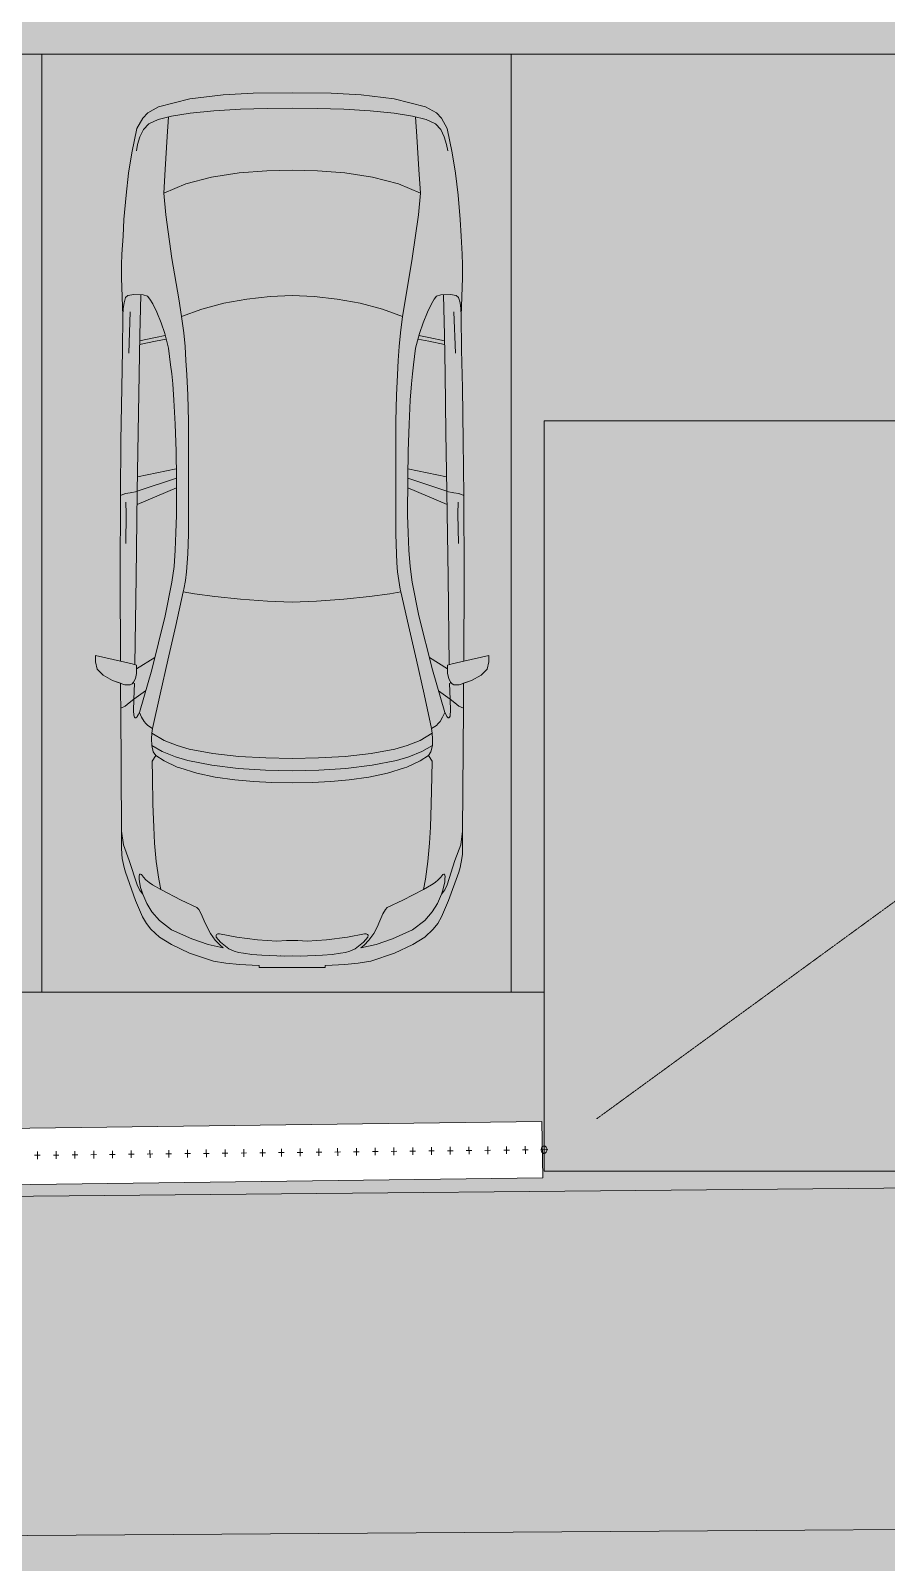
# Model space of a CAD drawing. Header units: millimetres. Extents: x 141848 to 1648660, y -465012 to -151356.
# Drawn here: x 187835 to 192394, y -273648 to -265485 of the extents above; entities that cross this region are included whole.
import ezdxf

# ---------------------------------------------------------------- set-up
doc = ezdxf.new("R2010")
doc.units = ezdxf.units.MM
doc.header["$MEASUREMENT"] = 0
for name, pattern in [('HIDDEN', [0.375, 0.25, -0.125]), ('Points tirets', [335.138881, 176.388884, -88.194442, 0, -70.555556]), ('Wipeout_Contour', [1000, 0, -1000])]:
    doc.linetypes.add(name, pattern=pattern)
for name, color, linetype in [('Divers - Dessin général', 7, 'Continuous'), ('Extérieur - Environnement', 7, 'Continuous'), ('Sols_ Dalles', 7, 'Continuous'), ('TopoAlt', 7, 'Continuous')]:
    doc.layers.add(name, color=color, linetype=linetype)

# ---------------------------------------------------------------- blocks, each defined once
blk = doc.blocks.new('Dalle_20_2', base_point=(190571.1, -271563.7))
at = {"linetype": 'Continuous', "lineweight": 0, "true_color": 0xbebebe}
blk.add_hatch(color=9, dxfattribs=at).paths.add_polyline_path([(190571.1, -271563.7), (195571.1, -271563.7), (195571.1, -267563.7), (190571.1, -267563.7)])
at = {"color": 7, "linetype": 'Continuous', "lineweight": 5, "flags": 128}
blk.add_lwpolyline([(190571.1, -271563.7), (195571.1, -271563.7), (195571.1, -267563.7), (190571.1, -267563.7)], close=True, dxfattribs=at)
blk = doc.blocks.new('Garde-corps_8_2')
at = {"color": 7, "linetype": 'Continuous', "lineweight": 5}
for p, q in [((187856.3, -271478.4), (187886.3, -271478)), ((187871.5, -271498.2), (187871.1, -271458.2)), ((187956.3, -271477.3), (187986.3, -271476.9)), ((187971.5, -271497.1), (187971.1, -271457.1)), ((188056.3, -271476.2), (188086.3, -271475.8)), ((188071.5, -271496), (188071.1, -271456)), ((188156.2, -271475.1), (188186.2, -271474.7)), ((188171.5, -271494.9), (188171, -271454.9)), ((188256.2, -271474), (188286.2, -271473.6)), ((188271.4, -271493.8), (188271, -271453.8)), ((188356.2, -271472.9), (188386.2, -271472.5)), ((188371.4, -271492.7), (188371, -271452.7)), ((188456.2, -271471.8), (188486.2, -271471.4)), ((188471.4, -271491.6), (188470.9, -271451.6)), ((188556.1, -271470.7), (188586.1, -271470.3)), ((188571.4, -271490.5), (188570.9, -271450.5)), ((188656.1, -271469.6), (188686.1, -271469.2)), ((188671.3, -271489.4), (188670.9, -271449.4)), ((188756.1, -271468.5), (188786.1, -271468.1)), ((188771.3, -271488.3), (188770.9, -271448.3)), ((188856.1, -271467.4), (188886.1, -271467.1)), ((188871.3, -271487.2), (188870.8, -271447.2)), ((188956, -271466.3), (188986, -271466)), ((188971.2, -271486.1), (188970.8, -271446.1)), ((189056, -271465.2), (189086, -271464.9)), ((189071.2, -271485), (189070.8, -271445)), ((189156, -271464.1), (189186, -271463.8)), ((189171.2, -271483.9), (189170.8, -271443.9)), ((189255.9, -271463), (189285.9, -271462.7)), ((189271.2, -271482.8), (189270.7, -271442.8)), ((189355.9, -271461.9), (189385.9, -271461.6)), ((189371.1, -271481.7), (189370.7, -271441.7)), ((189455.9, -271460.8), (189485.9, -271460.5)), ((189471.1, -271480.6), (189470.7, -271440.6)), ((189555.9, -271459.7), (189585.9, -271459.4)), ((189571.1, -271479.5), (189570.6, -271439.5)), ((189655.8, -271458.6), (189685.8, -271458.3)), ((189671.1, -271478.4), (189670.6, -271438.4)), ((189755.8, -271457.5), (189785.8, -271457.2)), ((189771, -271477.3), (189770.6, -271437.3)), ((189855.8, -271456.4), (189885.8, -271456.1)), ((189871, -271476.2), (189870.6, -271436.2)), ((189955.8, -271455.3), (189985.8, -271455)), ((189971, -271475.1), (189970.5, -271435.1)), ((190055.7, -271454.2), (190085.7, -271453.9)), ((190071, -271474), (190070.5, -271434)), ((190155.7, -271453.1), (190185.7, -271452.8)), ((190170.9, -271472.9), (190170.5, -271433)), ((190255.7, -271452), (190285.7, -271451.7)), ((190270.9, -271471.9), (190270.5, -271431.9)), ((190355.7, -271450.9), (190385.7, -271450.6)), ((190370.9, -271470.8), (190370.4, -271430.8)), ((190455.6, -271449.8), (190485.6, -271449.5)), ((190470.8, -271469.7), (190470.4, -271429.7))]:
    blk.add_line(p, q, dxfattribs=at)
at = {"color": 7, "linetype": 'Points tirets', "lineweight": 5}
blk.add_line((190590.6, -271448.3), (190555.6, -271448.7), dxfattribs=at)
at = {"color": 7, "linetype": 'Continuous', "lineweight": 5, "flags": 128}
blk.add_lwpolyline([(190570.4, -271428.6), (190567.8, -271428.9), (190565.3, -271429.8), (190562.9, -271431.3), (190560.8, -271433.3), (190559, -271435.8), (190557.5, -271438.7), (190556.4, -271441.9), (190555.8, -271445.2), (190555.6, -271448.7), (190555.9, -271452.2), (190556.6, -271455.6), (190557.7, -271458.7), (190559.3, -271461.5), (190561.1, -271464), (190563.3, -271466), (190565.7, -271467.4), (190568.2, -271468.3), (190570.8, -271468.6), (190573.4, -271468.2), (190575.9, -271467.3), (190578.3, -271465.8), (190580.4, -271463.8), (190582.2, -271461.3), (190583.7, -271458.4), (190584.8, -271455.2), (190585.4, -271451.9), (190585.6, -271448.4), (190585.3, -271444.9), (190584.6, -271441.6), (190583.5, -271438.4), (190581.9, -271435.6), (190580.1, -271433.1), (190577.9, -271431.2), (190575.5, -271429.7), (190573, -271428.8)], close=True, dxfattribs=at)
blk = doc.blocks.new('Garde-corps_10_2')
at = {"color": 7, "linetype": 'Continuous', "lineweight": 5}
for p, q in [((187856.3, -271478.4), (187886.3, -271478)), ((187871.5, -271498.2), (187871.1, -271458.2)), ((187956.3, -271477.3), (187986.3, -271476.9)), ((187971.5, -271497.1), (187971.1, -271457.1)), ((188056.3, -271476.2), (188086.3, -271475.8)), ((188071.5, -271496), (188071.1, -271456)), ((188156.2, -271475.1), (188186.2, -271474.7)), ((188171.5, -271494.9), (188171, -271454.9)), ((188256.2, -271474), (188286.2, -271473.6)), ((188271.4, -271493.8), (188271, -271453.8)), ((188356.2, -271472.9), (188386.2, -271472.5)), ((188371.4, -271492.7), (188371, -271452.7)), ((188456.2, -271471.8), (188486.2, -271471.4)), ((188471.4, -271491.6), (188470.9, -271451.6)), ((188556.1, -271470.7), (188586.1, -271470.3)), ((188571.4, -271490.5), (188570.9, -271450.5)), ((188656.1, -271469.6), (188686.1, -271469.2)), ((188671.3, -271489.4), (188670.9, -271449.4)), ((188756.1, -271468.5), (188786.1, -271468.1)), ((188771.3, -271488.3), (188770.9, -271448.3)), ((188856.1, -271467.4), (188886.1, -271467.1)), ((188871.3, -271487.2), (188870.8, -271447.2)), ((188956, -271466.3), (188986, -271466)), ((188971.2, -271486.1), (188970.8, -271446.1)), ((189056, -271465.2), (189086, -271464.9)), ((189071.2, -271485), (189070.8, -271445)), ((189156, -271464.1), (189186, -271463.8)), ((189171.2, -271483.9), (189170.8, -271443.9)), ((189255.9, -271463), (189285.9, -271462.7)), ((189271.2, -271482.8), (189270.7, -271442.8)), ((189355.9, -271461.9), (189385.9, -271461.6)), ((189371.1, -271481.7), (189370.7, -271441.7)), ((189455.9, -271460.8), (189485.9, -271460.5)), ((189471.1, -271480.6), (189470.7, -271440.6)), ((189555.9, -271459.7), (189585.9, -271459.4)), ((189571.1, -271479.5), (189570.6, -271439.5)), ((189655.8, -271458.6), (189685.8, -271458.3)), ((189671.1, -271478.4), (189670.6, -271438.4)), ((189755.8, -271457.5), (189785.8, -271457.2)), ((189771, -271477.3), (189770.6, -271437.3)), ((189855.8, -271456.4), (189885.8, -271456.1)), ((189871, -271476.2), (189870.6, -271436.2)), ((189955.8, -271455.3), (189985.8, -271455)), ((189971, -271475.1), (189970.5, -271435.1)), ((190055.7, -271454.2), (190085.7, -271453.9)), ((190071, -271474), (190070.5, -271434)), ((190155.7, -271453.1), (190185.7, -271452.8)), ((190170.9, -271472.9), (190170.5, -271433)), ((190255.7, -271452), (190285.7, -271451.7)), ((190270.9, -271471.9), (190270.5, -271431.9)), ((190355.7, -271450.9), (190385.7, -271450.6)), ((190370.9, -271470.8), (190370.4, -271430.8)), ((190455.6, -271449.8), (190485.6, -271449.5)), ((190470.8, -271469.7), (190470.4, -271429.7))]:
    blk.add_line(p, q, dxfattribs=at)
at = {"color": 7, "linetype": 'Points tirets', "lineweight": 5}
blk.add_line((190590.6, -271448.3), (190555.6, -271448.7), dxfattribs=at)
at = {"color": 7, "linetype": 'Continuous', "lineweight": 5, "flags": 128}
blk.add_lwpolyline([(190570.4, -271428.6), (190567.8, -271428.9), (190565.3, -271429.8), (190562.9, -271431.3), (190560.8, -271433.3), (190559, -271435.8), (190557.5, -271438.7), (190556.4, -271441.9), (190555.8, -271445.2), (190555.6, -271448.7), (190555.9, -271452.2), (190556.6, -271455.6), (190557.7, -271458.7), (190559.3, -271461.5), (190561.1, -271464), (190563.3, -271466), (190565.7, -271467.4), (190568.2, -271468.3), (190570.8, -271468.6), (190573.4, -271468.2), (190575.9, -271467.3), (190578.3, -271465.8), (190580.4, -271463.8), (190582.2, -271461.3), (190583.7, -271458.4), (190584.8, -271455.2), (190585.4, -271451.9), (190585.6, -271448.4), (190585.3, -271444.9), (190584.6, -271441.6), (190583.5, -271438.4), (190581.9, -271435.6), (190580.1, -271433.1), (190577.9, -271431.2), (190575.5, -271429.7), (190573, -271428.8)], close=True, dxfattribs=at)
blk = doc.blocks.new('Ligne_9_2', base_point=(190851.1, -271283.7))
at = {"linetype": 'Continuous', "lineweight": 5, "true_color": 0x990000}
blk.add_hatch(color=14, dxfattribs=at).paths.add_polyline_path([(194913.9, -268320.9), (194739.2, -268293.6), (194886.5, -268495.5)])
at = {"color": 14, "linetype": 'Continuous', "lineweight": 5, "true_color": 0x990000}
for p, q in [((194886.5, -268495.5), (194739.2, -268293.6)), ((194913.9, -268320.9), (194739.2, -268293.6)), ((194913.9, -268320.9), (194886.5, -268495.5))]:
    blk.add_line(p, q, dxfattribs=at)
at = {"color": 12, "linetype": 'HIDDEN', "lineweight": 5, "true_color": 0xcc0000}
blk.add_line((190851.1, -271283.7), (194812.9, -268394.5), dxfattribs=at)

msp = doc.modelspace()

# ---------------------------------------------------------------- hatches: boundary and pattern name
at = {"linetype": 'Continuous', "lineweight": 0, "true_color": 0x6f6f6f}
h = msp.add_hatch(color=8, dxfattribs=at)
h.paths.add_polyline_path([(141848.442, -275935.042), (141848.442, -295062.571), (269220.821, -293826.868), (269220.821, -270902.734), (268763.049, -270902.734), (254213.6, -271040.575), (254213.6, -163437.635), (153156.2, -163437.635), (153156.2, -271040.575), (153182.962, -271040.57), (153183.146, -272000.514, -0.40942736), (149183.681, -275935.042)])
h.paths.add_polyline_path([(158435.584, -260639.953), (155145.584, -260639.953), (155145.584, -248364.953), (155145.584, -243089.974), (155145.584, -242189.974), (158435.584, -242189.974)], flags=0)
h.paths.add_polyline_path([(196775.042, -260810.571), (196775.042, -222495.57), (186955.542, -222495.57), (186955.542, -218295.57), (196754.55, -218295.57), (196754.55, -208495.57), (196754.55, -204495.57), (193355.542, -204495.57), (193355.542, -201780.57), (193355.542, -195161.535), (195576.034, -195161.535), (195576.034, -189810.571), (217850.068, -189810.571), (217850.068, -262266.885), (245610.045, -262266.885), (245610.045, -253395.571), (245626.034, -253395.571), (246426.034, -253395.571), (247826.034, -253395.571), (247826.034, -248005.571), (247826.034, -246605.571), (245626.034, -246605.571), (245610.045, -246605.571), (245610.045, -171995.57), (212806.28, -171995.57), (161503.433, -171995.57), (161503.433, -193810.571), (161503.433, -230015.57), (161503.433, -260810.571)], flags=0)
h.paths.add_polyline_path([(162737.042, -269433.913, -0.09031866), (162858.773, -268727.623, -0.20144873), (163912.639, -267592.74, -0.10421145), (164718.006, -267415.055), (165317.979, -267409.371, -0.10404461), (166125.354, -267571.244, -0.23825546), (167284.257, -268953.318, -0.05518862), (167336.836, -269390.334), (167338.931, -269611.438), (167351.046, -270890.267), (167092.583, -271892.761, -0.26794919), (165370.083, -272909.124), (164770.11, -272914.808, -0.19371746), (163379.252, -272370.185, -0.07056876), (163028.663, -271931.262, -0.1316525), (162751.253, -270933.845)], flags=0)
h.paths.add_polyline_path([(173316.986, -273599.031), (173316.986, -273452.052), (173330.488, -267377.824, -0.3805567), (175316.986, -265609.826), (175394.714, -265609.826), (175394.714, -270609.826), (190394.714, -270609.826), (190394.714, -265609.826), (195356.191, -265609.826, -0.41421356), (196856.191, -267109.826), (196856.191, -273660.699, -0.34550161), (195137.285, -275433.432), (175327.752, -275599.002, -0.4157911)], flags=0)
h.paths.add_polyline_path([(205510.093, -271504.083, -0.13447393), (205230.948, -270484.937), (205230.948, -268984.937, -0.41421356), (207230.948, -266984.937), (207830.948, -266984.937, -0.41421356), (209830.948, -268984.937), (209830.948, -270484.937, -0.12882035), (209574.03, -271465.581, -0.27093629), (207830.948, -272484.937), (207230.948, -272484.937, -0.26498)], flags=0)
h.paths.add_polyline_path([(217862.687, -273329.325), (217869.949, -267730.336, -0.09856151), (218100.718, -266943.721), (218117.681, -266951.545, -0.258849), (219955.479, -265605.827), (219953.141, -265587.294), (220637.569, -265587.294), (220637.569, -265687.294), (220637.569, -270687.294), (250537.569, -270687.294), (250537.569, -265687.294), (252208.004, -265687.294), (254186.294, -265687.294), (254186.294, -267687.294), (254186.294, -271062.255, 0.00134576), (254186.323, -271073.021), (254197.209, -273095.233, -0.41421356), (252208.004, -275105.97), (243484.534, -275105.97, -0.00518896), (243431.438, -275116.103), (235447.992, -275196.191), (220071.012, -275253.24, -0.38655333), (217873.089, -273475.385, -0.02518922)], flags=0)
at = {"linetype": 'Continuous', "lineweight": 0, "true_color": 0x90b349}
msp.add_hatch(color=55, dxfattribs=at).paths.add_polyline_path([(175394.714, -271810.115), (175394.714, -273590.239), (195581.991, -273450.488), (195571.148, -271436.346), (195571.148, -271563.708), (190571.148, -271563.708), (190571.148, -270609.826), (188115.569, -270609.826), (187894.714, -270609.826), (185394.714, -270609.826), (182894.714, -270609.826), (180394.714, -270609.826), (177894.714, -270609.826), (175394.714, -270609.826)])

# ---------------------------------------------------------------- linework, layer by layer
at = {"color": 9, "linetype": 'Continuous', "lineweight": 5}
msp.add_lwpolyline([(173316.986, -273452.052), (173316.986, -273599.031, 0.4157911), (175327.752, -275599.002), (195137.285, -275433.432, 0.34550161), (196856.191, -273660.699), (196856.191, -267109.826, 0.41421356), (195356.191, -265609.826), (190394.714, -265609.826), (190394.714, -270609.826), (175394.714, -270609.826), (175394.714, -265609.826), (175316.986, -265609.826, 0.3805567), (173330.488, -267377.824)], format="xyb", close=True, dxfattribs=at)
at = {"color": 255, "linetype": 'Continuous', "lineweight": 5, "flags": 128}
for points in [[(187894.714, -265609.826), (185394.714, -265609.826)], [(187894.714, -270609.826), (187894.714, -265609.826)], [(187894.714, -265609.826), (187894.714, -270609.826)], [(190394.714, -265609.826), (187894.714, -265609.826)], [(190394.714, -270609.826), (190394.714, -265609.826)], [(185394.714, -270609.826), (187894.714, -270609.826)], [(187894.714, -270609.826), (190394.714, -270609.826)]]:
    msp.add_lwpolyline(points, dxfattribs=at)
at = {"color": 7, "linetype": 'Continuous', "lineweight": 5}
msp.add_lwpolyline([(175394.714, -271810.115), (175394.714, -273590.239), (195581.991, -273450.488), (195571.148, -271436.346), (195571.148, -271563.708), (190571.148, -271563.708), (190571.148, -270609.826), (188115.569, -270609.826), (187894.714, -270609.826), (185394.714, -270609.826), (182894.714, -270609.826), (180394.714, -270609.826), (177894.714, -270609.826), (175394.714, -270609.826)], close=True, dxfattribs=at)
at = {"color": 253, "linetype": 'Continuous', "lineweight": 5, "true_color": 0x9f9f9f, "flags": 128}
msp.add_lwpolyline([(188115.569, -270609.826), (190571.148, -270609.826)], dxfattribs=at)
at = {"layer": 'Extérieur - Environnement', "color": 7, "linetype": 'Continuous', "lineweight": 13}
for p, q in [((188683.576, -265848.141), (188516.551, -265890.768)), ((188516.551, -265890.768), (188683.576, -265848.141)), ((188860.515, -265827.229), (188683.576, -265848.141)), ((188683.576, -265848.141), (188860.515, -265827.229)), ((189020.644, -265818.421), (188860.515, -265827.229)), ((188860.515, -265827.229), (189020.644, -265818.421)), ((189228.087, -265815.829), (189020.644, -265818.421)), ((189020.644, -265818.421), (189228.087, -265815.829)), ((189435.531, -265818.421), (189228.087, -265815.829)), ((189435.531, -265818.421), (189228.087, -265815.829)), ((189595.66, -265827.229), (189435.531, -265818.421)), ((189595.66, -265827.229), (189435.531, -265818.421)), ((189772.599, -265848.141), (189595.66, -265827.229)), ((189772.599, -265848.141), (189595.66, -265827.229)), ((189939.623, -265890.768), (189772.599, -265848.141)), ((189939.623, -265890.768), (189772.599, -265848.141)), ((188458.955, -265922.978), (188432.093, -265951.886)), ((188432.093, -265951.886), (188458.955, -265922.978)), ((188516.551, -265890.768), (188458.955, -265922.978)), ((188458.955, -265922.978), (188516.551, -265890.768)), ((188586.325, -265940.611), (188684.642, -265925.168)), ((188684.624, -265925.17), (188811.853, -265912.628)), ((188811.853, -265912.628), (188952.412, -265904.21)), ((188952.412, -265904.21), (189094.96, -265899.543)), ((189094.96, -265899.543), (189228.087, -265898.228)), ((189361.214, -265899.543), (189228.087, -265898.228)), ((189503.763, -265904.21), (189361.214, -265899.543)), ((189644.322, -265912.628), (189503.763, -265904.21)), ((189771.55, -265925.17), (189644.322, -265912.628)), ((189869.85, -265940.611), (189771.533, -265925.168)), ((189997.219, -265922.978), (189939.623, -265890.768)), ((189997.219, -265922.978), (189939.623, -265890.768)), ((190024.082, -265951.886), (189997.219, -265922.978)), ((190024.082, -265951.886), (189997.219, -265922.978)), ((188401.442, -266006.605), (188374.547, -266135.655)), ((188374.547, -266135.655), (188401.442, -266006.605)), ((188432.093, -265951.886), (188401.442, -266006.605)), ((188401.442, -266006.605), (188432.093, -265951.886)), ((188417.24, -266050.788), (188436.103, -266012.192)), ((188436.103, -266012.192), (188464.723, -265982.004)), ((188464.723, -265982.004), (188514.402, -265959.465)), ((188586.325, -265940.611), (188514.402, -265959.465)), ((188570.36, -265944.796), (188563.228, -266049.877)), ((189869.85, -265940.611), (189941.773, -265959.465)), ((189885.815, -265944.796), (189892.946, -266049.877)), ((189991.451, -265982.004), (189941.773, -265959.465)), ((190020.072, -266012.192), (189991.451, -265982.004)), ((190038.935, -266050.788), (190020.072, -266012.192)), ((190054.733, -266006.605), (190024.082, -265951.886)), ((190054.733, -266006.605), (190024.082, -265951.886)), ((190081.628, -266135.655), (190054.733, -266006.605)), ((190081.628, -266135.655), (190054.733, -266006.605)), ((188398.563, -266125.362), (188404.96, -266091.6)), ((188404.96, -266091.6), (188417.24, -266050.788)), ((188563.228, -266049.877), (188552.332, -266225.535)), ((189892.946, -266049.877), (189903.842, -266225.535)), ((190051.215, -266091.6), (190038.935, -266050.788)), ((190057.612, -266125.362), (190051.215, -266091.6)), ((188374.547, -266135.655), (188357.253, -266244.436)), ((188374.547, -266135.655), (188357.253, -266244.436)), ((190098.922, -266244.436), (190081.628, -266135.655)), ((190081.628, -266135.655), (190098.922, -266244.436)), ((188357.254, -266244.425), (188343.43, -266362.504)), ((188357.254, -266244.425), (188343.43, -266362.504)), ((188357.253, -266244.436), (188357.254, -266244.425)), ((188552.332, -266225.535), (188544.041, -266351.114)), ((188946.805, -266243.793), (188799.25, -266265.635)), ((189093.334, -266232.471), (188946.805, -266243.793)), ((189228.087, -266229.025), (189093.334, -266232.471)), ((189228.087, -266229.025), (189362.841, -266232.471)), ((189362.841, -266232.471), (189509.369, -266243.793)), ((189509.369, -266243.793), (189656.925, -266265.635)), ((189903.842, -266225.535), (189912.133, -266351.114)), ((190098.921, -266244.425), (190112.744, -266362.504)), ((190112.744, -266362.504), (190098.922, -266244.436)), ((188661.43, -266300.677), (188544.109, -266351.806)), ((188799.25, -266265.635), (188661.43, -266300.677)), ((189656.925, -266265.635), (189794.745, -266300.677)), ((189794.745, -266300.677), (189912.066, -266351.806)), ((188343.43, -266362.504), (188331.908, -266490.991)), ((188331.908, -266490.991), (188343.43, -266362.504)), ((188544.041, -266351.114), (188555.382, -266467.05)), ((189912.133, -266351.114), (189900.793, -266467.05)), ((190124.267, -266490.991), (190112.744, -266362.504)), ((190124.267, -266490.991), (190112.744, -266362.504)), ((188331.908, -266490.991), (188328.112, -266580)), ((188328.112, -266580), (188331.908, -266490.991)), ((188555.382, -266467.05), (188588.181, -266699.145)), ((189900.793, -266467.05), (189867.993, -266699.145)), ((190128.063, -266580), (190124.267, -266490.991)), ((190128.063, -266580), (190124.267, -266490.991)), ((188328.112, -266580), (188321.687, -266675.753)), ((188321.687, -266675.753), (188328.112, -266580)), ((190134.488, -266675.753), (190128.063, -266580)), ((190134.488, -266675.753), (190128.063, -266580)), ((188319.922, -266733.636), (188319.878, -266802.209)), ((188319.922, -266733.636), (188319.878, -266802.209)), ((188321.687, -266675.753), (188319.922, -266733.636)), ((188319.922, -266733.636), (188321.687, -266675.753)), ((188588.181, -266699.145), (188624.354, -266914.757)), ((189867.993, -266699.145), (189831.821, -266914.757)), ((190136.253, -266733.636), (190134.488, -266675.753)), ((190136.253, -266733.636), (190134.488, -266675.753)), ((190136.297, -266802.209), (190136.253, -266733.636)), ((190136.253, -266733.636), (190136.297, -266802.209)), ((188319.878, -266802.209), (188327.139, -267005.182)), ((188327.139, -267005.182), (188319.878, -266802.209)), ((190129.036, -267005.182), (190136.297, -266802.209)), ((190129.036, -267005.182), (190136.297, -266802.209)), ((188341.13, -266907.239), (188332.726, -266935.244)), ((188353.831, -266896.747), (188341.13, -266907.239)), ((188384.809, -266891.975), (188353.831, -266896.747)), ((188435.423, -266893.182), (188384.809, -266891.975)), ((188416.218, -267108.099), (188422.041, -266892.863)), ((188457.898, -266900.359), (188435.423, -266893.182)), ((188470.896, -266915.534), (188457.898, -266900.359)), ((189110.552, -266901.845), (188987.869, -266915.731)), ((189228.087, -266897.126), (189110.552, -266901.845)), ((189228.087, -266897.126), (189345.623, -266901.845)), ((189345.623, -266901.845), (189468.306, -266915.731)), ((189985.279, -266915.534), (189998.277, -266900.359)), ((189998.277, -266900.359), (190020.752, -266893.182)), ((190020.752, -266893.182), (190071.365, -266891.975)), ((190039.957, -267108.099), (190034.134, -266892.863)), ((190071.365, -266891.975), (190102.343, -266896.747)), ((190102.343, -266896.747), (190115.044, -266907.239)), ((190115.044, -266907.239), (190123.449, -266935.244)), ((188328.412, -266966.747), (188327.139, -267005.182)), ((188332.726, -266935.244), (188328.412, -266966.747)), ((188365.805, -266983.945), (188358.388, -267204.725)), ((188485.79, -266941.727), (188470.896, -266915.534)), ((188507.194, -266985.75), (188485.79, -266941.727)), ((188530.609, -267043.022), (188507.194, -266985.75)), ((188624.354, -266914.757), (188639.567, -267007.801)), ((188747.265, -266969.199), (188639.567, -267007.801)), ((188865.114, -266938.334), (188747.265, -266969.199)), ((188987.869, -266915.731), (188865.114, -266938.334)), ((189468.306, -266915.731), (189591.06, -266938.334)), ((189591.06, -266938.334), (189708.91, -266969.199)), ((189708.91, -266969.199), (189816.608, -267007.801)), ((189831.821, -266914.757), (189816.608, -267007.801)), ((189925.565, -267043.022), (189948.98, -266985.75)), ((189948.98, -266985.75), (189970.385, -266941.727)), ((189970.385, -266941.727), (189985.279, -266915.534)), ((190090.37, -266983.945), (190097.787, -267204.725)), ((190123.449, -266935.244), (190127.763, -266966.747)), ((190127.763, -266966.747), (190129.036, -267005.182)), ((188327.139, -267005.182), (188324.925, -267185.487)), ((188324.925, -267185.487), (188327.139, -267005.182)), ((188549.939, -267099.683), (188530.609, -267043.022)), ((188639.567, -267007.801), (188651.239, -267095.228)), ((189816.608, -267007.801), (189804.936, -267095.228)), ((189906.236, -267099.683), (189925.565, -267043.022)), ((190131.25, -267185.487), (190129.036, -267005.182)), ((190131.25, -267185.487), (190129.036, -267005.182)), ((188413.285, -267315.416), (188416.218, -267108.099)), ((188415.524, -267157.127), (188499.912, -267139.896)), ((188415.797, -267137.834), (188500.185, -267120.602)), ((188499.912, -267139.896), (188557.327, -267128.746)), ((188500.185, -267120.602), (188552.666, -267110.411)), ((188569.773, -267177.701), (188549.939, -267099.683)), ((188651.237, -267095.211), (188657.93, -267168.735)), ((189804.938, -267095.211), (189798.245, -267168.735)), ((189886.401, -267177.701), (189906.236, -267099.683)), ((189956.262, -267139.896), (189898.848, -267128.746)), ((189955.99, -267120.602), (189903.509, -267110.411)), ((190040.378, -267137.834), (189955.99, -267120.602)), ((190040.651, -267157.127), (189956.262, -267139.896)), ((190042.89, -267315.416), (190039.957, -267108.099)), ((188324.925, -267185.487), (188320.576, -267388.698)), ((188324.925, -267185.487), (188320.576, -267388.698)), ((188581.182, -267265.192), (188569.773, -267177.701)), ((188657.929, -267168.721), (188662.896, -267243.196)), ((189798.246, -267168.721), (189793.279, -267243.196)), ((189874.992, -267265.192), (189886.401, -267177.701)), ((190135.599, -267388.698), (190131.25, -267185.487)), ((190131.25, -267185.487), (190135.599, -267388.698)), ((188408.325, -267626.213), (188413.285, -267315.416)), ((188587.029, -267314.77), (188581.182, -267265.192)), ((188592.123, -267366.608), (188587.029, -267314.77)), ((188662.896, -267243.192), (188667.299, -267319.989)), ((189793.279, -267243.192), (189788.876, -267319.989)), ((189864.052, -267366.608), (189869.146, -267314.77)), ((189869.146, -267314.77), (189874.992, -267265.192)), ((190047.85, -267626.213), (190042.89, -267315.416)), ((188320.576, -267388.698), (188315.79, -267671.932)), ((188320.576, -267388.698), (188315.79, -267671.932)), ((188598.36, -267454.622), (188592.123, -267366.608)), ((188667.298, -267319.979), (188672.064, -267428.1)), ((189788.876, -267319.979), (189784.111, -267428.1)), ((189857.815, -267454.622), (189864.052, -267366.608)), ((190140.385, -267671.932), (190135.599, -267388.698)), ((190135.599, -267388.698), (190140.385, -267671.932)), ((188604.747, -267582.751), (188598.36, -267454.622)), ((188672.064, -267428.096), (188676.035, -267565.617)), ((189784.111, -267428.096), (189780.14, -267565.617)), ((189851.428, -267582.751), (189857.815, -267454.622)), ((188403.364, -267940.513), (188408.325, -267626.213)), ((188609.747, -267725.992), (188604.747, -267582.751)), ((188676.035, -267565.617), (188676.073, -268168.583)), ((189780.14, -267565.617), (189780.101, -268168.583)), ((189846.428, -267725.992), (189851.428, -267582.751)), ((190052.81, -267940.513), (190047.85, -267626.213)), ((188315.79, -267671.932), (188313.272, -267963.179)), ((188315.79, -267671.932), (188313.272, -267963.179)), ((188612.17, -267869.522), (188609.747, -267725.992)), ((189844.005, -267869.522), (189846.428, -267725.992)), ((190142.903, -267963.179), (190140.385, -267671.932)), ((190140.385, -267671.932), (190142.903, -267963.179)), ((188612.17, -267869.522), (188403.382, -267939.422)), ((188404.581, -267863.438), (188611.352, -267821.075)), ((188612.709, -268067.536), (188612.17, -267869.522)), ((189843.466, -268067.536), (189844.005, -267869.522)), ((189844.005, -267869.522), (190052.793, -267939.422)), ((190051.594, -267863.438), (189844.823, -267821.075)), ((188313.272, -267963.179), (188311.304, -268396.057)), ((188311.304, -268396.057), (188313.272, -267963.179)), ((188313.272, -267963.179), (188334.98, -267953.414)), ((188334.98, -267953.414), (188336.936, -267952.848)), ((188336.936, -267952.848), (188340.194, -267952.153)), ((188340.194, -267952.153), (188366.107, -267947.497)), ((188366.107, -267947.497), (188403.364, -267940.513)), ((188403.364, -267940.513), (188396.926, -268397.667)), ((188402.393, -268009.492), (188612.31, -267921.066)), ((190053.782, -268009.492), (189843.865, -267921.066)), ((190052.81, -267940.513), (190059.249, -268397.667)), ((190090.067, -267947.497), (190052.81, -267940.513)), ((190115.981, -267952.153), (190090.067, -267947.497)), ((190119.239, -267952.848), (190115.981, -267952.153)), ((190121.194, -267953.414), (190119.239, -267952.848)), ((190142.903, -267963.179), (190121.194, -267953.414)), ((190144.871, -268396.057), (190142.903, -267963.179)), ((190144.871, -268396.057), (190142.903, -267963.179)), ((188343.166, -267998.102), (188344.665, -268059.366)), ((190113.008, -267998.102), (190111.51, -268059.366)), ((188344.665, -268059.366), (188342.089, -268218.695)), ((188609.558, -268161.626), (188612.709, -268067.536)), ((189846.617, -268161.626), (189843.466, -268067.536)), ((190111.51, -268059.366), (190114.086, -268218.695)), ((188605.363, -268254.25), (188609.558, -268161.626)), ((188676.073, -268168.583), (188672.237, -268272.869)), ((189780.101, -268168.583), (189783.938, -268272.869)), ((189850.812, -268254.25), (189846.617, -268161.626)), ((188599.264, -268340.402), (188605.363, -268254.25)), ((188672.237, -268272.861), (188669.703, -268322.037)), ((189783.938, -268272.861), (189786.472, -268322.037)), ((189856.911, -268340.402), (189850.812, -268254.25)), ((188588.118, -268423.653), (188599.264, -268340.402)), ((188665.907, -268369.15), (188660.084, -268415.392)), ((188669.704, -268322.021), (188665.905, -268369.172)), ((189786.471, -268322.021), (189790.269, -268369.172)), ((189790.268, -268369.15), (189796.09, -268415.392)), ((189868.057, -268423.653), (189856.911, -268340.402)), ((188311.304, -268396.057), (188313.782, -268845.441)), ((188313.782, -268845.441), (188311.304, -268396.057)), ((188396.926, -268397.667), (188390.478, -268863.714)), ((188552.702, -268603.04), (188588.118, -268423.653)), ((188648.354, -268475.566), (188651.432, -268461.25)), ((188651.432, -268461.25), (188651.74, -268460.57)), ((188660.084, -268415.392), (188651.654, -268460.76)), ((189796.09, -268415.392), (189804.521, -268460.76)), ((189804.743, -268461.25), (189804.435, -268460.57)), ((189807.821, -268475.566), (189804.743, -268461.25)), ((189903.473, -268603.04), (189868.057, -268423.653)), ((190059.249, -268397.667), (190065.696, -268863.714)), ((190142.393, -268845.441), (190144.871, -268396.057)), ((190142.393, -268845.441), (190144.871, -268396.057)), ((188648.354, -268475.566), (188608.196, -268655.526)), ((188648.354, -268475.566), (188707.324, -268485.628)), ((188707.324, -268485.628), (188815.941, -268499.786)), ((188815.941, -268499.786), (188953.025, -268514.384)), ((188953.025, -268514.384), (189097.47, -268525.771)), ((189097.47, -268525.771), (189228.087, -268530.294)), ((189358.705, -268525.771), (189228.087, -268530.294)), ((189503.15, -268514.384), (189358.705, -268525.771)), ((189640.234, -268499.786), (189503.15, -268514.384)), ((189748.851, -268485.628), (189640.234, -268499.786)), ((189807.821, -268475.566), (189748.851, -268485.628)), ((189807.821, -268475.566), (189847.979, -268655.526)), ((188480.502, -268890.783), (188552.702, -268603.04)), ((189975.673, -268890.783), (189903.473, -268603.04)), ((188608.196, -268655.526), (188566.016, -268840.117)), ((189847.979, -268655.526), (189890.159, -268840.117)), ((188313.782, -268845.441), (188180.41, -268814.641)), ((188180.41, -268814.641), (188180.41, -268848.929)), ((188180.41, -268814.641), (188352.445, -268854.37)), ((188180.41, -268814.641), (188180.41, -268848.929)), ((188180.41, -268848.929), (188189.27, -268887.061)), ((188189.27, -268887.061), (188180.41, -268848.929)), ((188352.445, -268854.37), (188375.574, -268859.874)), ((188375.574, -268859.874), (188399.694, -268866.089)), ((188496.876, -268825.526), (188399.694, -268886.011)), ((188399.694, -268866.089), (188399.694, -268911.236)), ((188566.016, -268840.117), (188524.866, -269020.407)), ((189890.159, -268840.117), (189931.309, -269020.407)), ((189959.299, -268825.526), (190056.481, -268886.011)), ((190080.601, -268859.874), (190056.481, -268866.089)), ((190056.481, -268866.089), (190056.481, -268911.236)), ((190103.73, -268854.37), (190080.601, -268859.874)), ((190275.765, -268814.641), (190103.73, -268854.37)), ((190275.765, -268814.641), (190142.393, -268845.441)), ((190266.905, -268887.061), (190275.765, -268848.929)), ((190266.905, -268887.061), (190275.765, -268848.929)), ((190275.765, -268848.929), (190275.765, -268814.641)), ((190275.765, -268814.641), (190275.765, -268848.929)), ((188189.27, -268887.061), (188221.128, -268919.021)), ((188221.128, -268919.021), (188189.27, -268887.061)), ((188221.128, -268919.021), (188271.668, -268948.512)), ((188271.668, -268948.512), (188221.128, -268919.021)), ((188271.668, -268948.512), (188314.181, -268962.73)), ((188337.643, -268970.577), (188271.668, -268948.512)), ((188393.683, -268937.763), (188383.875, -268957.87)), ((188399.694, -268911.236), (188393.683, -268937.763)), ((188480.502, -268890.783), (188415.087, -269117.89)), ((189975.673, -268890.783), (190041.087, -269117.89)), ((190056.481, -268911.236), (190062.492, -268937.763)), ((190062.492, -268937.763), (190072.3, -268957.87)), ((190118.531, -268970.577), (190184.506, -268948.512)), ((190141.993, -268962.73), (190184.506, -268948.512)), ((190184.506, -268948.512), (190235.047, -268919.021)), ((190184.506, -268948.512), (190235.047, -268919.021)), ((190235.047, -268919.021), (190266.905, -268887.061)), ((190235.047, -268919.021), (190266.905, -268887.061)), ((188314.181, -268962.73), (188314.439, -269018.139)), ((188314.439, -269018.139), (188314.181, -268962.73)), ((188314.439, -269018.139), (188315.491, -269096.19)), ((188314.439, -269018.139), (188315.491, -269096.19)), ((188365.628, -268970.511), (188337.643, -268970.577)), ((188375.8, -268965.404), (188365.628, -268970.511)), ((188383.875, -268957.87), (188375.8, -268965.404)), ((188388.752, -268963.547), (188381.547, -268960.041)), ((188388.752, -268963.547), (188385.783, -269048.085)), ((188447.931, -269003.863), (188385.783, -269048.085)), ((188524.866, -269020.407), (188484.701, -269203.417)), ((189931.309, -269020.407), (189971.474, -269203.417)), ((190008.244, -269003.863), (190070.392, -269048.085)), ((190067.423, -268963.547), (190074.628, -268960.041)), ((190067.423, -268963.547), (190070.392, -269048.085)), ((190072.3, -268957.87), (190080.375, -268965.404)), ((190080.375, -268965.404), (190090.547, -268970.511)), ((190090.547, -268970.511), (190118.531, -268970.577)), ((190140.684, -269096.19), (190141.735, -269018.139)), ((190141.735, -269018.139), (190140.684, -269096.19)), ((190141.735, -269018.139), (190141.993, -268962.73)), ((190141.735, -269018.139), (190141.993, -268962.73)), ((188339.326, -269084.584), (188315.491, -269096.19)), ((188315.491, -269096.19), (188319.642, -269751.346)), ((188315.491, -269096.19), (188319.642, -269751.346)), ((188360.922, -269068.108), (188339.326, -269084.584)), ((188385.783, -269048.085), (188360.922, -269068.108)), ((188385.783, -269048.085), (188383.949, -269109.46)), ((188383.949, -269109.46), (188385.228, -269132.476)), ((190070.392, -269048.085), (190095.253, -269068.108)), ((190070.392, -269048.085), (190072.226, -269109.46)), ((190072.226, -269109.46), (190070.947, -269132.476)), ((190095.253, -269068.108), (190116.849, -269084.584)), ((190116.849, -269084.584), (190140.684, -269096.19)), ((190136.533, -269751.346), (190140.684, -269096.19)), ((190140.684, -269096.19), (190136.533, -269751.346)), ((188385.228, -269132.476), (188386.266, -269138.231)), ((188386.266, -269138.231), (188389.188, -269143.895)), ((188392.649, -269146.967), (188389.188, -269143.895)), ((188396.398, -269147.001), (188392.649, -269146.967)), ((188400.294, -269144.454), (188396.398, -269147.001)), ((188400.294, -269144.454), (188403.386, -269140.094)), ((188403.386, -269140.094), (188407.734, -269131.807)), ((188407.739, -269131.807), (188415.087, -269117.89)), ((188415.087, -269117.89), (188426.533, -269144.333)), ((188426.533, -269144.333), (188439.877, -269165.841)), ((188439.877, -269165.841), (188449.073, -269177.038)), ((188449.073, -269177.038), (188458.793, -269187.476)), ((188458.793, -269187.476), (188484.701, -269203.417)), ((189997.382, -269187.476), (189971.474, -269203.417)), ((190007.102, -269177.038), (189997.382, -269187.476)), ((190016.298, -269165.841), (190007.102, -269177.038)), ((190029.642, -269144.333), (190016.298, -269165.841)), ((190041.087, -269117.89), (190029.642, -269144.333)), ((190048.436, -269131.807), (190041.087, -269117.89)), ((190052.789, -269140.094), (190048.441, -269131.807)), ((190055.88, -269144.454), (190052.789, -269140.094)), ((190055.88, -269144.454), (190059.777, -269147.001)), ((190059.777, -269147.001), (190063.525, -269146.967)), ((190063.525, -269146.967), (190066.986, -269143.895)), ((190069.909, -269138.231), (190066.986, -269143.895)), ((190070.947, -269132.476), (190069.909, -269138.231)), ((188481.411, -269228.342), (188479.268, -269258.769)), ((188479.268, -269258.769), (188480.047, -269294.132)), ((188484.701, -269203.417), (188481.411, -269228.342)), ((188546.224, -269268.776), (188481.411, -269228.342)), ((188484.714, -269203.417), (188484.701, -269203.417)), ((188614.98, -269295.032), (188546.221, -269268.775)), ((189841.195, -269295.032), (189909.954, -269268.775)), ((189909.951, -269268.776), (189974.764, -269228.342)), ((189971.461, -269203.417), (189971.474, -269203.417)), ((189971.474, -269203.417), (189974.764, -269228.342)), ((189974.764, -269228.342), (189976.907, -269258.769)), ((189976.907, -269258.769), (189976.128, -269294.132)), ((188536.425, -269327.351), (188480.047, -269294.132)), ((188480.047, -269294.132), (188488.375, -269327.849)), ((188501.691, -269347.206), (188482.16, -269377.595)), ((188488.375, -269327.849), (188488.401, -269327.864)), ((188501.691, -269347.206), (188488.375, -269327.849)), ((188501.697, -269347.246), (188501.691, -269347.206)), ((188501.697, -269347.246), (188546.3, -269376.964)), ((188606.629, -269354.974), (188536.425, -269327.351)), ((188672.275, -269373.739), (188606.629, -269354.974)), ((188680.116, -269313.743), (188614.974, -269295.03)), ((188806.408, -269337.166), (188680.11, -269313.742)), ((188944.552, -269352.527), (188806.408, -269337.166)), ((189087.482, -269360.929), (188944.549, -269352.527)), ((189368.693, -269360.929), (189511.626, -269352.527)), ((189511.623, -269352.527), (189649.767, -269337.166)), ((189649.767, -269337.166), (189776.064, -269313.742)), ((189776.059, -269313.743), (189841.201, -269295.03)), ((189783.899, -269373.739), (189849.546, -269354.974)), ((189849.546, -269354.974), (189919.749, -269327.351)), ((189954.478, -269347.246), (189909.875, -269376.964)), ((189919.749, -269327.351), (189976.128, -269294.132)), ((189954.478, -269347.246), (189954.484, -269347.206)), ((189954.484, -269347.206), (189967.8, -269327.849)), ((189954.484, -269347.206), (189974.015, -269377.595)), ((189967.8, -269327.849), (189967.774, -269327.864)), ((189976.128, -269294.132), (189967.8, -269327.849)), ((188482.16, -269377.595), (188484.339, -269460.947)), ((188546.3, -269376.964), (188616.179, -269409.539)), ((188616.179, -269409.539), (188629.239, -269414.401)), ((188629.239, -269414.402), (188719.78, -269442.215)), ((188800.718, -269399.288), (188672.275, -269373.739)), ((188941.399, -269416.628), (188800.718, -269399.288)), ((189086.184, -269426.446), (188941.399, -269416.628)), ((189228.087, -269429.553), (189086.184, -269426.446)), ((189228.116, -269363.489), (189087.479, -269360.929)), ((189228.058, -269363.489), (189368.695, -269360.929)), ((189228.087, -269429.553), (189369.991, -269426.446)), ((189369.991, -269426.446), (189514.776, -269416.628)), ((189514.776, -269416.628), (189655.457, -269399.288)), ((189655.457, -269399.288), (189783.899, -269373.739)), ((189826.936, -269414.402), (189736.395, -269442.215)), ((189839.996, -269409.539), (189826.936, -269414.401)), ((189909.875, -269376.964), (189839.996, -269409.539)), ((189974.015, -269377.595), (189971.836, -269460.947)), ((188484.338, -269460.884), (188486.983, -269607.709)), ((188484.34, -269460.93), (188484.341, -269460.947)), ((188719.78, -269442.215), (188818.827, -269463.144)), ((188818.827, -269463.144), (188923.734, -269477.969)), ((188923.734, -269477.969), (189021.696, -269486.764)), ((189021.696, -269486.764), (189120.268, -269491.741)), ((189120.268, -269491.741), (189228.094, -269493.485)), ((189335.906, -269491.741), (189228.081, -269493.485)), ((189434.479, -269486.764), (189335.906, -269491.741)), ((189532.44, -269477.969), (189434.479, -269486.764)), ((189637.347, -269463.144), (189532.44, -269477.969)), ((189736.395, -269442.215), (189637.347, -269463.144)), ((189971.837, -269460.884), (189969.192, -269607.709)), ((189971.835, -269460.93), (189971.834, -269460.947)), ((188486.983, -269607.709), (188491.275, -269729.168)), ((189969.192, -269607.709), (189964.899, -269729.168)), ((188319.642, -269751.346), (188319.559, -269802.17)), ((188319.642, -269751.346), (188319.559, -269802.17)), ((188319.642, -269751.346), (188329.485, -269824.712)), ((188491.275, -269729.168), (188495.812, -269815.707)), ((189964.899, -269729.168), (189960.362, -269815.707)), ((190136.533, -269751.346), (190126.69, -269824.712)), ((190136.616, -269802.17), (190136.533, -269751.346)), ((190136.533, -269751.346), (190136.616, -269802.17)), ((188319.559, -269802.17), (188319.67, -269840.241)), ((188319.559, -269802.17), (188319.67, -269840.241)), ((188319.67, -269840.241), (188320.197, -269873.351)), ((188319.67, -269840.241), (188320.197, -269873.351)), ((188329.485, -269824.712), (188361.011, -269907.076)), ((188495.81, -269815.686), (188504.591, -269913)), ((188504.591, -269913), (188495.84, -269815.707)), ((189960.364, -269815.686), (189951.584, -269913)), ((189951.584, -269913), (189960.335, -269815.707)), ((190126.69, -269824.712), (190095.164, -269907.076)), ((190135.978, -269873.351), (190136.505, -269840.241)), ((190136.505, -269840.241), (190135.978, -269873.351)), ((190136.505, -269840.241), (190136.616, -269802.17)), ((190136.616, -269802.17), (190136.505, -269840.241)), ((188320.197, -269873.351), (188322.997, -269897.495)), ((188320.197, -269873.351), (188322.997, -269897.495)), ((188322.997, -269897.495), (188333.395, -269944.851)), ((188333.395, -269944.851), (188322.997, -269897.495)), ((188340.6, -269853.75), (188340.651, -269854.762)), ((188361.011, -269907.076), (188402.612, -270036.675)), ((188504.591, -269913), (188518.213, -270006.245)), ((189951.584, -269913), (189937.961, -270006.245)), ((190095.164, -269907.076), (190053.563, -270036.675)), ((190115.575, -269853.75), (190115.523, -269854.762)), ((190122.78, -269944.851), (190133.178, -269897.495)), ((190122.78, -269944.851), (190133.178, -269897.495)), ((190133.178, -269897.495), (190135.978, -269873.351)), ((190135.978, -269873.351), (190133.178, -269897.495)), ((188333.395, -269944.851), (188340.41, -269970.356)), ((188340.41, -269970.356), (188333.395, -269944.851)), ((188340.41, -269970.356), (188394.228, -270120.292)), ((188394.228, -270120.292), (188340.41, -269970.356)), ((188415.616, -269981.131), (188412.883, -269992.834)), ((188412.883, -269992.834), (188414.197, -270005.929)), ((188414.197, -270005.929), (188415.143, -270020.858)), ((188420.07, -269979.866), (188415.616, -269981.131)), ((188424.958, -269982.023), (188420.07, -269979.866)), ((188435.896, -269996.313), (188424.958, -269982.023)), ((188449.518, -270009.851), (188435.896, -269996.313)), ((188466.592, -270024.653), (188449.518, -270009.851)), ((188518.209, -270006.222), (188528.49, -270062.483)), ((189937.966, -270006.222), (189927.685, -270062.483)), ((189989.583, -270024.653), (190006.656, -270009.851)), ((190006.656, -270009.851), (190020.278, -269996.313)), ((190020.278, -269996.313), (190031.217, -269982.023)), ((190031.217, -269982.023), (190036.105, -269979.866)), ((190036.105, -269979.866), (190040.558, -269981.131)), ((190040.558, -269981.131), (190043.292, -269992.834)), ((190041.978, -270005.929), (190041.032, -270020.858)), ((190043.292, -269992.834), (190041.978, -270005.929)), ((190061.947, -270120.292), (190115.765, -269970.356)), ((190061.947, -270120.292), (190115.765, -269970.356)), ((190115.765, -269970.356), (190122.78, -269944.851)), ((190115.765, -269970.356), (190122.78, -269944.851)), ((188414.948, -270062.989), (188402.612, -270036.675)), ((188425.392, -270077.539), (188414.948, -270062.989)), ((188415.143, -270020.858), (188421.05, -270051.665)), ((188421.05, -270051.665), (188427.396, -270071.466)), ((188432.718, -270086.838), (188425.392, -270077.539)), ((188427.396, -270071.466), (188432.718, -270086.838)), ((188453.901, -270137.137), (188432.718, -270086.838)), ((188484.534, -270037.938), (188466.592, -270024.653)), ((188528.49, -270062.483), (188484.534, -270037.938)), ((188637.904, -270118.863), (188528.49, -270062.483)), ((189818.271, -270118.863), (189927.685, -270062.483)), ((189927.685, -270062.483), (189971.641, -270037.938)), ((189971.641, -270037.938), (189989.583, -270024.653)), ((190002.273, -270137.137), (190023.457, -270086.838)), ((190028.779, -270071.466), (190023.457, -270086.838)), ((190023.457, -270086.838), (190030.783, -270077.539)), ((190035.125, -270051.665), (190028.779, -270071.466)), ((190030.783, -270077.539), (190041.226, -270062.989)), ((190041.032, -270020.858), (190035.125, -270051.665)), ((190041.226, -270062.989), (190053.563, -270036.675)), ((188394.228, -270120.292), (188431.466, -270207.265)), ((188431.466, -270207.265), (188394.228, -270120.292)), ((188481.116, -270181.487), (188453.901, -270137.137)), ((188721.341, -270157.969), (188637.904, -270118.863)), ((188730.73, -270168.388), (188721.341, -270157.969)), ((188743.911, -270191.085), (188730.73, -270168.388)), ((189712.264, -270191.085), (189725.445, -270168.388)), ((189725.445, -270168.388), (189734.834, -270157.969)), ((189734.834, -270157.969), (189818.271, -270118.863)), ((189975.059, -270181.487), (190002.273, -270137.137)), ((190024.708, -270207.265), (190061.947, -270120.292)), ((190024.708, -270207.265), (190061.947, -270120.292)), ((188431.466, -270207.265), (188452.011, -270242.637)), ((188431.466, -270207.265), (188452.011, -270242.637)), ((188452.011, -270242.637), (188476.189, -270274.057)), ((188452.011, -270242.637), (188476.189, -270274.057)), ((188521.434, -270226.845), (188481.116, -270181.487)), ((188585.76, -270277.574), (188521.434, -270226.845)), ((188760.05, -270228.814), (188743.897, -270191.061)), ((188775.118, -270263.214), (188760.05, -270228.814)), ((189681.057, -270263.214), (189696.124, -270228.814)), ((189696.124, -270228.814), (189712.278, -270191.061)), ((189870.414, -270277.574), (189934.741, -270226.845)), ((189934.741, -270226.845), (189975.059, -270181.487)), ((189979.986, -270274.057), (190004.164, -270242.637)), ((190004.164, -270242.637), (189979.986, -270274.057)), ((190004.164, -270242.637), (190024.708, -270207.265)), ((190024.708, -270207.265), (190004.164, -270242.637)), ((188476.189, -270274.057), (188521.218, -270315.366)), ((188476.189, -270274.057), (188521.218, -270315.366)), ((188521.218, -270315.366), (188584.935, -270354.962)), ((188521.218, -270315.366), (188584.935, -270354.962)), ((188585.76, -270277.574), (188693.794, -270324.617)), ((188693.794, -270324.617), (188781.025, -270354.753)), ((188792.9, -270296.215), (188775.118, -270263.214)), ((188818.646, -270332.552), (188792.9, -270296.215)), ((188844.515, -270357.827), (188818.646, -270332.552)), ((188823.611, -270305.748), (188826.056, -270301.855)), ((188823.759, -270316.575), (188823.611, -270305.748)), ((188846.819, -270343.397), (188823.759, -270316.575)), ((188826.056, -270301.855), (188833.302, -270298.21)), ((188833.302, -270298.21), (188842.214, -270297.958)), ((188842.214, -270297.958), (188933.081, -270316.412)), ((188933.081, -270316.412), (189044.106, -270330.869)), ((189044.106, -270330.869), (189147.243, -270337.753)), ((189198.366, -270333.08), (189147.243, -270337.753)), ((189198.366, -270333.08), (189228.902, -270333.08)), ((189257.809, -270333.08), (189227.272, -270333.08)), ((189257.809, -270333.08), (189308.931, -270337.753)), ((189412.068, -270330.869), (189308.931, -270337.753)), ((189523.094, -270316.412), (189412.068, -270330.869)), ((189613.96, -270297.958), (189523.094, -270316.412)), ((189609.356, -270343.397), (189632.415, -270316.575)), ((189611.659, -270357.827), (189637.529, -270332.552)), ((189622.873, -270298.21), (189613.96, -270297.958)), ((189630.119, -270301.855), (189622.873, -270298.21)), ((189632.563, -270305.748), (189630.119, -270301.855)), ((189632.415, -270316.575), (189632.563, -270305.748)), ((189637.529, -270332.552), (189663.274, -270296.215)), ((189663.274, -270296.215), (189681.057, -270263.214)), ((189762.381, -270324.617), (189675.15, -270354.753)), ((189870.414, -270277.574), (189762.381, -270324.617)), ((189871.24, -270354.962), (189934.957, -270315.366)), ((189934.957, -270315.366), (189871.24, -270354.962)), ((189934.957, -270315.366), (189979.986, -270274.057)), ((189979.986, -270274.057), (189934.957, -270315.366)), ((188584.935, -270354.962), (188681.73, -270401.747)), ((188584.935, -270354.962), (188681.73, -270401.747)), ((188681.73, -270401.747), (188809.219, -270443.385)), ((188809.219, -270443.385), (188681.73, -270401.747)), ((188861.272, -270372.646), (188781.025, -270354.753)), ((188861.272, -270372.646), (188844.515, -270357.827)), ((188891.579, -270378.587), (188846.819, -270343.397)), ((188919.739, -270390.74), (188891.579, -270378.587)), ((188919.739, -270390.74), (188943.307, -270396.82)), ((188943.302, -270396.819), (188969.3, -270401.804)), ((188969.287, -270401.802), (189014.205, -270407.761)), ((189014.205, -270407.761), (189066.098, -270411.686)), ((189185.486, -270416.626), (189066.098, -270411.686)), ((189166.953, -270415.992), (189167.595, -270415.992)), ((189228.099, -270416.285), (189185.486, -270416.626)), ((189228.076, -270416.285), (189270.688, -270416.626)), ((189270.688, -270416.626), (189390.077, -270411.686)), ((189289.222, -270415.992), (189288.58, -270415.992)), ((189441.97, -270407.761), (189390.077, -270411.686)), ((189486.888, -270401.802), (189441.97, -270407.761)), ((189512.872, -270396.819), (189486.875, -270401.804)), ((189536.436, -270390.74), (189512.868, -270396.82)), ((189536.436, -270390.74), (189564.595, -270378.587)), ((189564.595, -270378.587), (189609.356, -270343.397)), ((189594.903, -270372.646), (189675.15, -270354.753)), ((189594.903, -270372.646), (189611.659, -270357.827)), ((189646.956, -270443.385), (189774.445, -270401.747)), ((189646.956, -270443.385), (189774.445, -270401.747)), ((189774.445, -270401.747), (189871.24, -270354.962)), ((189871.24, -270354.962), (189774.445, -270401.747)), ((188809.219, -270443.385), (188875.459, -270454.963)), ((188875.459, -270454.963), (188809.219, -270443.385)), ((188875.459, -270454.963), (188947.078, -270461.515)), ((188947.078, -270461.515), (188875.459, -270454.963)), ((188947.078, -270461.515), (189015.064, -270465.609)), ((189015.064, -270465.609), (188947.078, -270461.515)), ((189015.064, -270465.609), (189052.326, -270466.699)), ((189052.326, -270466.699), (189015.064, -270465.609)), ((189052.326, -270466.699), (189052.326, -270477.528)), ((189052.326, -270477.528), (189052.326, -270466.699)), ((189052.326, -270477.528), (189403.849, -270477.528)), ((189052.326, -270477.528), (189228.087, -270477.528)), ((189403.849, -270477.528), (189228.087, -270477.528)), ((189403.849, -270466.699), (189441.11, -270465.609)), ((189403.849, -270466.699), (189441.11, -270465.609)), ((189403.849, -270477.528), (189403.849, -270466.699)), ((189403.849, -270477.528), (189403.849, -270466.699)), ((189441.11, -270465.609), (189509.097, -270461.515)), ((189441.11, -270465.609), (189509.097, -270461.515)), ((189509.097, -270461.515), (189580.716, -270454.963)), ((189509.097, -270461.515), (189580.716, -270454.963)), ((189580.716, -270454.963), (189646.956, -270443.385)), ((189580.716, -270454.963), (189646.956, -270443.385))]:
    msp.add_line(p, q, dxfattribs=at)

# ---------------------------------------------------------------- block references
at = {"color": 7, "linetype": 'Continuous', "lineweight": 5}
msp.add_blockref('Dalle_20_2', (190571.148, -271563.708), dxfattribs=at)
at = {"color": 12, "linetype": 'HIDDEN', "lineweight": 5, "true_color": 0xcc0000}
msp.add_blockref('Ligne_9_2', (190851.148, -271283.708), dxfattribs=at)

# ---------------------------------------------------------------- next in the draw order: wipeouts: each hides what was drawn before it
at = {"color": 254, "linetype": 'Wipeout_Contour', "lineweight": 0, "ltscale": 1308889.27903806}
msp.add_wipeout([(174332.384, -271810.115), (190563.122, -271598.633), (190559.213, -271298.658), (174328.476, -271510.141)], dxfattribs=at).dxf.layer = 'TopoAlt'

# ---------------------------------------------------------------- next in the draw order: hatches: boundary and pattern name
at = {"layer": 'Sols_ Dalles', "linetype": 'Continuous', "lineweight": 0, "true_color": 0x2e271c}
for points in [[(173316.986, -273599.031, 0.4157911), (175327.752, -275599.002), (194877.901, -275451.732, 0.41421356), (196867.106, -273440.995), (196856.22, -271418.783), (196856.22, -271563.708), (195571.834, -271563.708), (195581.991, -273450.488), (175394.714, -273590.232), (175394.714, -271810.115), (175394.714, -271796.274), (174332.384, -271810.115), (174328.476, -271510.141), (175394.714, -271496.248), (175394.714, -270609.826), (175394.714, -265609.826), (175316.986, -265609.826, 0.41421356), (173316.986, -267609.826)], [(190394.714, -270609.826), (190571.148, -270609.826), (190571.148, -267596.842), (190571.148, -267563.708), (195571.148, -267563.708), (195571.148, -271263.708), (196856.191, -271263.708), (196856.191, -267609.826), (196856.191, -267109.826, 0.41421356), (195356.191, -265609.826), (190394.714, -265609.826)]]:
    msp.add_hatch(color=250, dxfattribs=at).paths.add_polyline_path(points)

# ---------------------------------------------------------------- next in the draw order: linework, layer by layer
at = {"layer": 'Divers - Dessin général', "color": 14, "linetype": 'Continuous', "lineweight": 5, "true_color": 0x990000}
msp.add_lwpolyline([(254205.676, -163437.635), (254186.294, -271067.638), (152856.388, -272027.634), (152839.018, -197317.635), (152835.676, -163437.635)], close=True, dxfattribs=at)
at = {"layer": 'Sols_ Dalles', "color": 7, "linetype": 'Continuous', "lineweight": 5, "flags": 128}
for points in [[(173316.986, -273599.031, 0.4157911), (175327.752, -275599.002), (194877.901, -275451.732, 0.41421356), (196867.106, -273440.995), (196856.22, -271418.783), (196856.22, -271563.708), (195571.834, -271563.708), (195581.991, -273450.488), (175394.714, -273590.232), (175394.714, -271810.115), (175394.714, -271796.274), (174332.384, -271810.115), (174328.476, -271510.141), (175394.714, -271496.248), (175394.714, -270609.826), (175394.714, -265609.826), (175316.986, -265609.826, 0.41421356), (173316.986, -267609.826)], [(190394.714, -270609.826), (190571.148, -270609.826), (190571.148, -267596.842), (190571.148, -267563.708), (195571.148, -267563.708), (195571.148, -271263.708), (196856.191, -271263.708), (196856.191, -267609.826), (196856.191, -267109.826, 0.41421356), (195356.191, -265609.826), (190394.714, -265609.826)]]:
    msp.add_lwpolyline(points, format="xyb", close=True, dxfattribs=at)
at = {"layer": 'TopoAlt', "color": 190, "linetype": 'Continuous', "lineweight": 5, "true_color": 0x8002ff}
for points in [[(190559.213, -271298.658), (174328.476, -271510.141)], [(190563.122, -271598.633), (190559.213, -271298.658)], [(174332.384, -271810.115), (190563.122, -271598.633)]]:
    msp.add_lwpolyline(points, dxfattribs=at)

# ---------------------------------------------------------------- next in the draw order: block references
at = {"color": 7, "linetype": 'Continuous', "lineweight": 5}
for name in ['Garde-corps_8_2', 'Garde-corps_10_2']:
    msp.add_blockref(name, (0, 0), dxfattribs=at)

doc.saveas('drawing.dxf')
